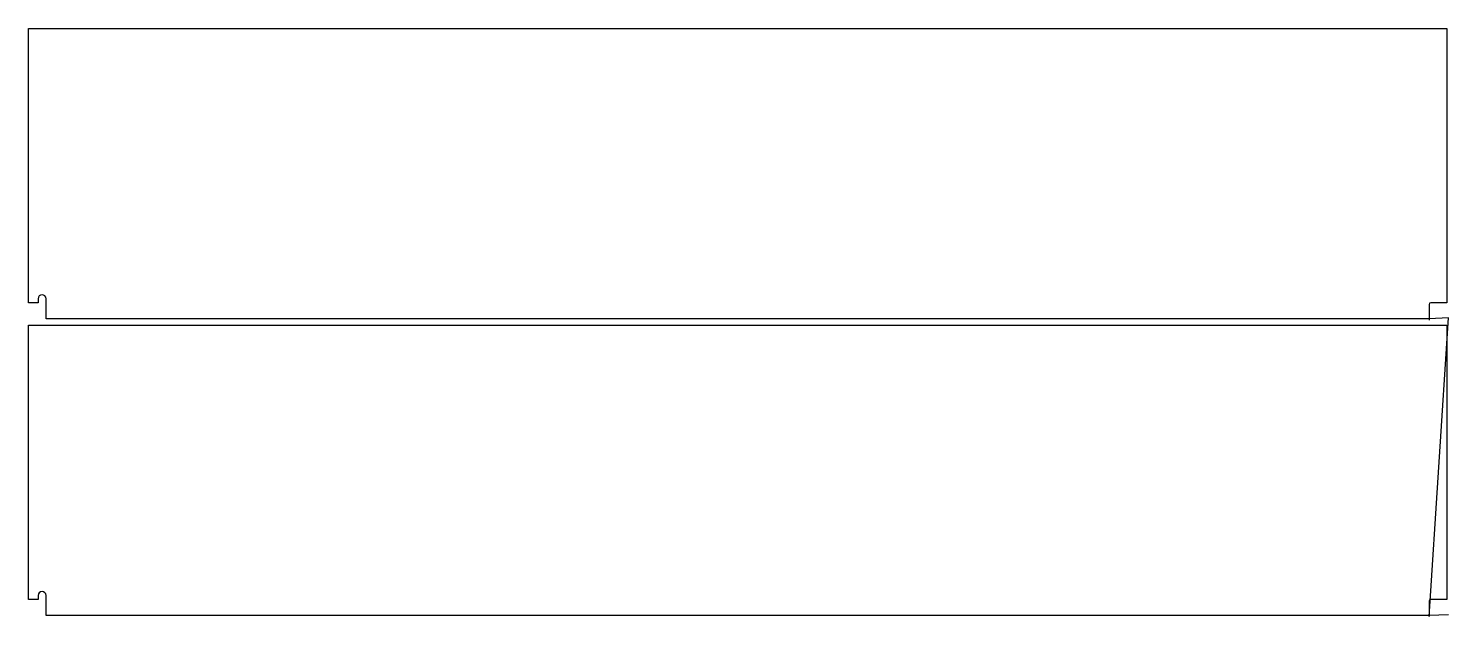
# Model space of a CAD drawing. Header units: metres. Extents: x 8 to 4437, y 5 to 1838.
import ezdxf

# ---------------------------------------------------------------- set-up
doc = ezdxf.new("R2010")
doc.units = ezdxf.units.M

msp = doc.modelspace()

# ---------------------------------------------------------------- linework, layer by layer
at = {"layer": 'TOOL_0'}
for p, q in [((8, 983.078), (8, 1838.078)), ((8, 1838.078), (4431, 1838.078)), ((4431, 1838.078), (4431, 983.078)), ((38, 983.078), (8, 983.078)), ((38, 995.578), (38, 983.078)), ((63, 933.078), (63, 995.578)), ((4376, 978.078), (4376, 933.078)), ((4431, 983.078), (4381, 983.078)), ((4376, 933.078), (63, 933.078)), ((4436.886, 936.226), (4376, 933.078)), ((4376, 933.078), (4376.153, 929.243)), ((4376.108, 4.895), (4436.886, 936.226)), ((8, 58.001), (8, 913.001)), ((8, 913.001), (4431, 913.001)), ((4431, 913.001), (4431, 58.001)), ((38, 58.001), (8, 58.001)), ((38, 70.501), (38, 58.001)), ((63, 8.001), (63, 70.501)), ((4376, 53.001), (4376, 8.001)), ((4431, 58.001), (4381, 58.001)), ((4376, 8.001), (63, 8.001)), ((4436.724, 10.224), (4376, 8.001)), ((4376, 8.001), (4376.108, 4.895))]:
    msp.add_line(p, q, dxfattribs=at)
for centre, radius, start in [((50.5, 995.578), 12.5, 0), ((4381, 978.078), 5, 90), ((50.5, 70.501), 12.5, 0), ((4381, 53.001), 5, 90)]:
    msp.add_arc(centre, radius, start, 180, dxfattribs=at)

doc.saveas('drawing.dxf')
